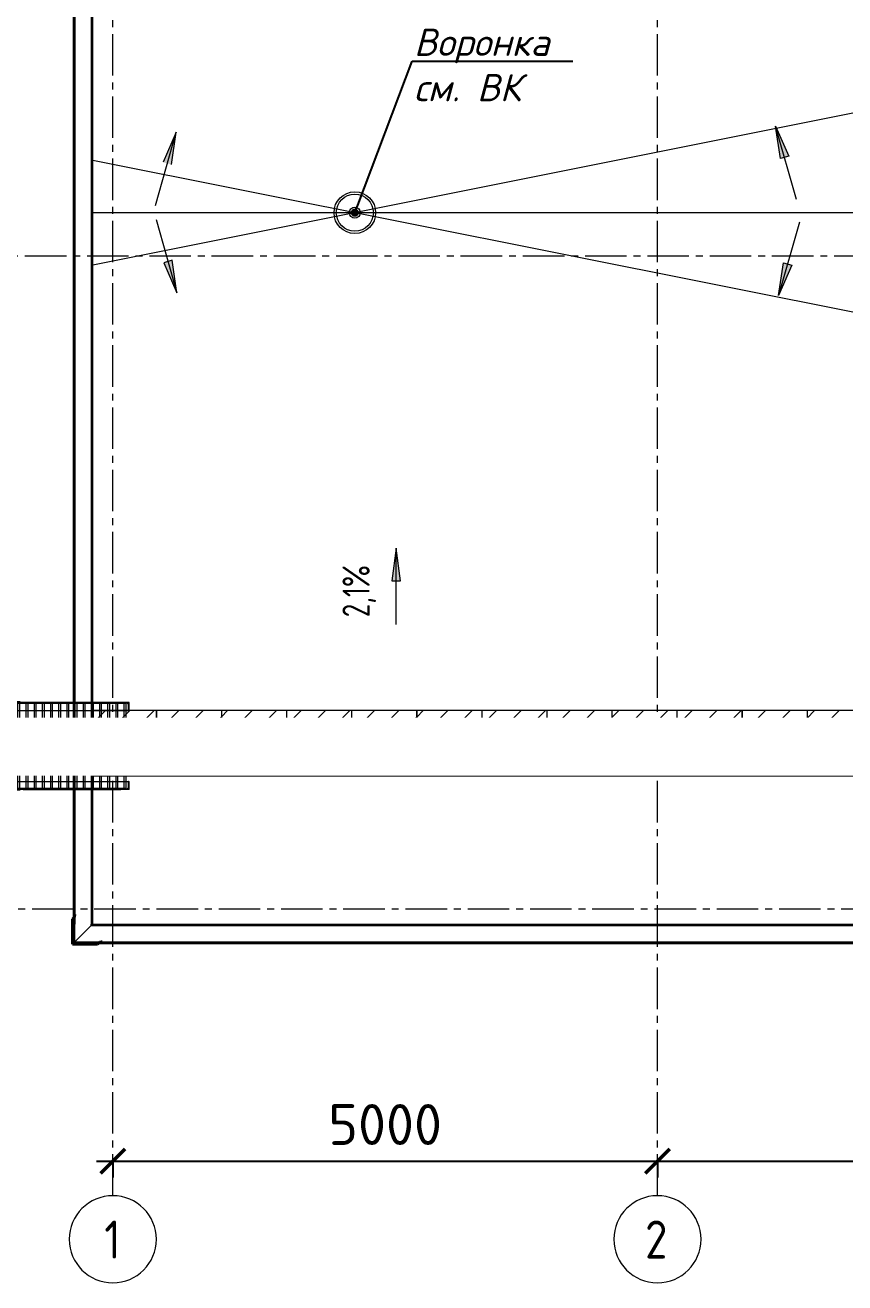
# Model space of a CAD drawing. Header units: millimetres. Extents: x -330955 to 144729, y -76510 to 25340.
# Drawn here: x 64213 to 71738, y -46497 to -34947 of the extents above; entities that cross this region are included whole.
import ezdxf
from ezdxf import colors
from ezdxf.entities.mleader import LeaderData, LeaderLine
from ezdxf.math import Vec2, Vec3

# ---------------------------------------------------------------- set-up
doc = ezdxf.new("R2010")
doc.units = ezdxf.units.MM
doc.header["$LTSCALE"] = 20
doc.linetypes.add('CENTER2', pattern=[28.575, 19.05, -3.175, 3.175, -3.175])
doc.layers.get('0').update_dxf_attribs({"lineweight": 0})
doc.layers.get('Defpoints').update_dxf_attribs({"color": 4})
for name, color, linetype, lineweight in [('_4-3_ маркировка на кладочных планах АР', 7, 'Continuous', 15), ('Выноски', 7, 'Continuous', 15), ('Кровля дорожка', 7, 'Continuous', 18), ('Лестница на кровлю', 7, 'Continuous', 18), ('Обобщенные модели', 7, 'Continuous', 18), ('Оси', 7, 'CENTER2', 9), ('Оси_марки', 7, 'Continuous', 9), ('Размеры', 7, 'Continuous', 9), ('Уклоны в точках', 7, 'Continuous', 9), ('ФЭ парапет', 7, 'Continuous', 18)]:
    doc.layers.add(name, color=color, linetype=linetype, lineweight=lineweight)
doc.layers.add('A-ROOF', color=5, linetype='Continuous')
for name, color, linetype, lineweight, true_color in [('Внутренние кромки', 7, 'Continuous', 9, 0x004000), ('Крыши', 7, 'Continuous', 9, 0x004000), ('Сантехнические приборы', 7, 'Continuous', 18, 0x0080c0)]:
    doc.layers.add(name, color=color, linetype=linetype, lineweight=lineweight, true_color=true_color)
doc.styles.add('GOST Common', font='gost-common.ttf', dxfattribs={"width": 0.9, "height": 350})
doc.styles.add('GOST Common_2', font='gost-common.ttf', dxfattribs={"width": 0.9, "height": 250})
doc.styles.add('PDF ISOCPEUR', font='isocpeur.ttf')
doc.styles.add('PDF ISOCPEUR Italic', font='isocpeui.ttf')
doc.dimstyles.new('СПДС размеры', dxfattribs={"dimscale": 100, "dimtxt": 2.5, "dimasz": 1.5, "dimexe": 1, "dimexo": 0.625, "dimgap": 1, "dimtad": 1, "dimdec": 0, "dimtxsty": 'PDF ISOCPEUR', "dimblk": 'ARCHTICK', "dimcen": 2.5, "dimdle": 1, "dimadec": 0, "dimazin": 2, "dimtfac": 0.75, "dimtdec": 0, "dimtmove": 1, "dimatfit": 3, "dimfxl": 1, "dimtfill": 1, "dimtolj": 1, "dimarcsym": 1})

# ---------------------------------------------------------------- blocks, each defined once
blk = doc.blocks.new('Ось сетки - Круг_Ø8 мм-6577-_О__L1_0_000_')
at = {"layer": 'Оси_марки', "lineweight": 20}
for start, end in [(360, 180), (180, 360)]:
    blk.add_arc((0, 0), 4, start, end, dxfattribs=at)
blk = doc.blocks.new('_ARCHTICK')
at = {"color": 0, "linetype": 'ByBlock', "const_width": 0.15}
blk.add_lwpolyline([(-0.5, -0.5), (0.5, 0.5)], dxfattribs=at)
blk = doc.blocks.new('*D291')
at = {"layer": 'Defpoints', "color": 0, "ltscale": 75, "transparency": 16777216}
for p in [(65018, -45280), (70018, -45280), (70018, -45380)]:
    blk.add_point(p, dxfattribs=at)
at = {"layer": 'Размеры', "color": 0, "lineweight": -2, "ltscale": 75, "transparency": 16777216}
for p, q in [((64868, -45380), (70168, -45380)), ((65018, -45374), (65018, -45530)), ((70018, -45374), (70018, -45530))]:
    blk.add_line(p, q, dxfattribs=at)
at = {"layer": 'Размеры', "color": 0, "lineweight": -2, "ltscale": 75, "transparency": 16777216, "xscale": 225, "yscale": 225, "zscale": 225, "rotation": 180}
blk.add_blockref('_ARCHTICK', (65018, -45380), dxfattribs=at)
at = {"layer": 'Размеры', "color": 0, "lineweight": -2, "ltscale": 75, "transparency": 16777216, "xscale": 225, "yscale": 225, "zscale": 225}
blk.add_blockref('_ARCHTICK', (70018, -45380), dxfattribs=at)
at = {"layer": 'Размеры', "color": 0, "ltscale": 75, "transparency": 16777216, "insert": (67518, -45043), "char_height": 375, "width": 372.46, "attachment_point": 5, "style": 'PDF ISOCPEUR', "bg_fill": 3, "box_fill_scale": 1.1, "bg_fill_color": 256, "bg_fill_true_color": 13158600, "bg_fill_transparency": 0}
blk.add_mtext('\\A1;5000', dxfattribs=at)
blk = doc.blocks.new('*D292')
at = {"layer": 'Defpoints', "color": 0, "ltscale": 75, "transparency": 16777216}
for p in [(70018, -45280), (75018, -45280), (75018, -45380)]:
    blk.add_point(p, dxfattribs=at)
at = {"layer": 'Размеры', "color": 0, "lineweight": -2, "ltscale": 75, "transparency": 16777216}
for p, q in [((69868, -45380), (75168, -45380)), ((70018, -45374), (70018, -45530)), ((75018, -45374), (75018, -45530))]:
    blk.add_line(p, q, dxfattribs=at)
at = {"layer": 'Размеры', "color": 0, "lineweight": -2, "ltscale": 75, "transparency": 16777216, "xscale": 225, "yscale": 225, "zscale": 225, "rotation": 180}
blk.add_blockref('_ARCHTICK', (70018, -45380), dxfattribs=at)
at = {"layer": 'Размеры', "color": 0, "lineweight": -2, "ltscale": 75, "transparency": 16777216, "xscale": 225, "yscale": 225, "zscale": 225}
blk.add_blockref('_ARCHTICK', (75018, -45380), dxfattribs=at)
at = {"layer": 'Размеры', "color": 0, "ltscale": 75, "transparency": 16777216, "insert": (72518, -45043), "char_height": 375, "width": 372.46, "attachment_point": 5, "style": 'PDF ISOCPEUR', "bg_fill": 3, "box_fill_scale": 1.1, "bg_fill_color": 256, "bg_fill_true_color": 13158600, "bg_fill_transparency": 0}
blk.add_mtext('\\A1;5000', dxfattribs=at)
blk = doc.blocks.new('109_Водосточная воронка - Радиус 70-1083720-_О__L2_3_900_')
at = {"layer": 'Сантехнические приборы', "color": 7}
for radius in [191, 170, 50.8]:
    blk.add_circle((0, 0), radius, dxfattribs=at)
blk = doc.blocks.new('190_ФЭ_Стена_Стык угловой внешний фигурный - ФЭ-У1_230х230-1307890-_О__L1_0_000_')
at = {"layer": 'Обобщенные модели', "lineweight": 9}
h = blk.add_hatch(dxfattribs=at)
h.set_pattern_fill('FP_6', color=256, style=0, pattern_type=2)
h.set_pattern_definition([(45, (0, 0), (-106.066, 106.066), [])])
h.paths.add_polyline_path([(-231, -295), (-65, -295), (-48, -278), (-48, -277), (-65, -294), (-294, -294), (-294, -65), (-277, -48), (-278, -48), (-295, -65), (-295, -295)], flags=0)
h.paths.add_polyline_path([(-23, -276), (-22, -275), (-32, -276)], flags=0)
h.paths.add_polyline_path([(-276, -32), (-275, -32), (-276, -23)], flags=0)
at = {"layer": 'Обобщенные модели', "lineweight": 40}
for p, q in [((-278, -48), (-295, -65)), ((-295, -65), (-295, -295)), ((-294, -65), (-277, -48)), ((-294, -294), (-294, -65)), ((-275, -22), (-278, -22)), ((-278, -22), (-278, -48)), ((-277, -48), (-277, -23)), ((-277, -23), (-276, -23)), ((-276, -23), (-276, -32)), ((-276, -32), (-275, -32)), ((-275, -32), (-275, -22)), ((-295, -295), (-65, -295)), ((-65, -294), (-294, -294)), ((-48, -277), (-65, -294)), ((-65, -295), (-48, -278)), ((-23, -277), (-48, -277)), ((-48, -278), (-22, -278)), ((-22, -275), (-32, -275)), ((-32, -275), (-32, -276)), ((-32, -276), (-23, -276)), ((-23, -276), (-23, -277)), ((-22, -278), (-22, -275))]:
    blk.add_line(p, q, dxfattribs=at)
blk = doc.blocks.new('*U279')
at = {"layer": 'ФЭ парапет'}
for p, q in [((0, -180), (0, 0)), ((14805, 0), (0, 0)), ((14805, 0), (14985, -180)), ((14805, -3), (0, -3)), ((14805, -15), (0, -15)), ((14808, -3), (14805, -3)), ((14820, -15), (14805, -15)), ((14805, -165), (0, -165)), ((14805, -177), (0, -177)), ((14805, -180), (0, -180)), ((14970, -165), (14805, -165)), ((14982, -177), (14805, -177)), ((14985, -180), (14805, -180))]:
    blk.add_line(p, q, dxfattribs=at)
blk = doc.blocks.new('*U278')
blk.add_line((-3, -3), (0, -3))
at = {"layer": 'ФЭ парапет'}
for p, q in [((0, 0), (-180, -180)), ((12270, 0), (0, 0)), ((-15, -15), (0, -15)), ((12270, -3), (0, -3)), ((12270, -15), (0, -15)), ((-180, -180), (0, -180)), ((-177, -177), (0, -177)), ((-165, -165), (0, -165)), ((12270, -165), (0, -165)), ((12270, -177), (0, -177)), ((12270, -180), (0, -180))]:
    blk.add_line(p, q, dxfattribs=at)
blk = doc.blocks.new('_Dot')
at = {"color": 0, "linetype": 'ByBlock', "lineweight": -2}
blk.add_line((-0.5, 0), (-1, 0), dxfattribs=at)
at = {"color": 0, "linetype": 'ByBlock', "const_width": 0.5}
blk.add_lwpolyline([(-0.25, 0, 1), (0.25, 0, 1)], format="xyb", close=True, dxfattribs=at)
blk = doc.blocks.new('*U283')
at = {"layer": 'Кровля дорожка'}
h = blk.add_hatch(dxfattribs=at)
h.set_pattern_fill('ANSI31', color=256, scale=50)
h.paths.add_polyline_path([(0, -600), (600, -600), (600, 0), (0, 0)])
blk.add_lwpolyline([(0, -600), (600, -600), (600, 0), (0, 0)], close=True, dxfattribs=at)
blk = doc.blocks.new('*U286')
at = {"layer": 'Лестница на кровлю', "color": 7}
for points in [[(-27, 400), (48, 400), (48, 397)], [(-27, 400), (-27, 325)], [(-21, 400), (108, 400)], [(-21, 328), (-21, 385)], [(-9, 393), (-20, 382)], [(-20, 382), (-20, 325)], [(45, 394), (-12, 394)], [(8, 393), (-9, 393)], [(0, 390), (0, 390), (1, 390), (2, 390), (3, 390), (5, 390), (6, 390), (8, 390)], [(0, 390), (0, -390)], [(8, 394), (8, 390)], [(49, 393), (8, 393)], [(8, 390), (8, 390)], [(8, 390), (988, 390)], [(20, -390), (20, 390)], [(951, 394), (45, 394)], [(947, 400), (49, 400)], [(49, 400), (49, 394)], [(49, 394), (49, 393)], [(75, 390), (75, -390)], [(95, -390), (95, 390)], [(123, 400), (123, 400)], [(138, 400), (258, 400)], [(150, 390), (150, -390)], [(170, -390), (170, 390)], [(225, 390), (225, -390)], [(245, -390), (245, 390)], [(273, 400), (273, 400)], [(288, 400), (408, 400)], [(300, 390), (300, -390)], [(320, -390), (320, 390)], [(375, 390), (375, -390)], [(395, -390), (395, 390)], [(423, 400), (423, 400)], [(438, 400), (558, 400)], [(450, 390), (450, -390)], [(470, -390), (470, 390)], [(525, 390), (525, -390)], [(545, -390), (545, 390)], [(573, 400), (573, 400)], [(588, 400), (708, 400)], [(600, 390), (600, -390)], [(620, -390), (620, 390)], [(675, 390), (675, -390)], [(695, -390), (695, 390)], [(723, 400), (723, 400)], [(738, 400), (858, 400)], [(750, 390), (750, -390)], [(770, -390), (770, 390)], [(825, 390), (825, -390)], [(845, -390), (845, 390)], [(873, 400), (873, 400)], [(888, 400), (1017, 400)], [(900, 390), (900, -390)], [(920, -390), (920, 390)], [(947, 394), (947, 400)], [(947, 393), (947, 394)], [(988, 393), (947, 393)], [(948, 400), (1023, 400), (1023, 325)], [(948, 400), (948, 397)], [(1008, 394), (951, 394)], [(1403, 404), (973, 404)], [(973, 404), (973, 400)], [(1033, 400), (973, 400)], [(975, 390), (975, -390)], [(988, 390), (988, 394)], [(1004, 393), (988, 393)], [(988, 390), (989, 390), (991, 390), (992, 390), (993, 390), (994, 390), (995, 390), (995, 390), (995, -390)], [(1016, 382), (1004, 393)], [(1016, 325), (1016, 382)], [(1017, 385), (1017, 328)], [(1423, 400), (1023, 400)], [(1048, 400), (1048, 400)], [(1183, 400), (1063, 400)], [(1198, 400), (1198, 400)], [(1333, 400), (1213, 400)], [(1348, 400), (1348, 400)], [(1423, 408), (1423, 352)], [(1493, 398), (1423, 404)], [(1423, 400), (1492, 394)], [(1492, 394), (1493, 398)], [(1492, 394), (1559, 376)], [(1561, 380), (1493, 398)], [(1559, 376), (1561, 380)], [(1559, 376), (1623, 346)], [(1625, 350), (1561, 380)], [(1623, 346), (1625, 350)], [(1682, 310), (1625, 350)], [(-24, 325), (-27, 325)], [(0, 325), (-20, 325)], [(1016, 325), (-20, 325)], [(20, 325), (0, 325)], [(1023, 325), (1020, 325)], [(1423, 321), (1423, 257)], [(1611, 189), (1656, 234)], [(1623, 346), (1680, 306)], [(1678, 256), (1708, 286)], [(1680, 306), (1682, 310)], [(1680, 306), (1729, 257)], [(1732, 260), (1682, 310)], [(1729, 257), (1732, 260)], [(1729, 257), (1769, 200)], [(1772, 202), (1732, 260)], [(1423, 225), (1423, 162)], [(1423, 130), (1423, 66)], [(1543, 122), (1588, 167)], [(1769, 200), (1772, 202)], [(1769, 200), (1798, 137)], [(1802, 138), (1772, 202)], [(1798, 137), (1802, 138)], [(1798, 137), (1816, 69)], [(1821, 70), (1802, 138)], [(1423, 35), (1423, -29)], [(1423, 3), (1453, 33)], [(1423, 3), (1466, 3)], [(1423, 3), (1454, -28)], [(1475, 55), (1520, 100)], [(1498, 3), (1561, 2)], [(1593, 2), (1656, 1)], [(1688, 1), (1752, 1)], [(1783, 0), (1827, 0)], [(1816, 69), (1821, 70)], [(1816, 69), (1823, 0)], [(1823, 0), (1816, -69)], [(1827, 0), (1821, 70)], [(1821, -70), (1827, 0)], [(1423, -60), (1423, -124)], [(1476, -51), (1521, -96)], [(1816, -69), (1798, -137)], [(1802, -138), (1821, -70)], [(1816, -69), (1821, -70)], [(1423, -156), (1423, -219)], [(1543, -119), (1588, -164)], [(1610, -186), (1655, -231)], [(1769, -200), (1729, -257)], [(1732, -260), (1772, -202)], [(1798, -137), (1769, -200)], [(1769, -200), (1772, -202)], [(1772, -202), (1802, -138)], [(1798, -137), (1802, -138)], [(-27, -325), (-24, -325)], [(-27, -325), (-27, -400)], [(-21, -385), (-21, -328)], [(-20, -325), (-20, -382)], [(1016, -325), (-20, -325)], [(1004, -393), (1016, -382), (1016, -325)], [(1017, -328), (1017, -385)], [(1020, -325), (1023, -325), (1023, -400)], [(1423, -251), (1423, -314)], [(1423, -346), (1423, -402)], [(1623, -346), (1559, -376)], [(1680, -306), (1623, -346)], [(1623, -346), (1625, -350)], [(1625, -350), (1682, -309)], [(1677, -254), (1708, -285)], [(1729, -257), (1680, -306)], [(1680, -306), (1682, -309)], [(1682, -309), (1732, -260)], [(1729, -257), (1732, -260)], [(-27, -400), (48, -400)], [(-21, -400), (108, -400)], [(-20, -382), (-9, -393)], [(-12, -394), (45, -394)], [(-9, -393), (8, -393)], [(0, -390), (0, -390), (1, -390), (2, -390), (3, -390), (5, -390), (6, -390), (8, -390)], [(8, -390), (8, -390)], [(8, -394), (8, -390), (988, -390), (988, -394)], [(8, -393), (49, -393)], [(45, -394), (951, -394)], [(48, -400), (48, -397)], [(49, -393), (49, -394)], [(49, -394), (49, -400)], [(49, -400), (947, -400)], [(888, -400), (1017, -400)], [(947, -393), (988, -393)], [(947, -394), (947, -393)], [(947, -400), (947, -394)], [(948, -397), (948, -400)], [(948, -400), (1023, -400)], [(951, -394), (1008, -394)], [(973, -400), (973, -404)], [(973, -400), (1108, -400)], [(973, -404), (1403, -404)], [(988, -390), (989, -390), (991, -390), (992, -390), (993, -390), (994, -390), (995, -390), (995, -390)], [(988, -393), (1004, -393)], [(1023, -400), (1423, -400)], [(1123, -400), (1123, -400)], [(1492, -394), (1423, -400)], [(1423, -404), (1493, -398)], [(1423, -404), (1423, -400)], [(1559, -376), (1492, -394)], [(1493, -398), (1492, -394)], [(1493, -398), (1561, -380)], [(1559, -376), (1561, -380)], [(1561, -380), (1625, -350)]]:
    blk.add_lwpolyline(points, dxfattribs=at)
for points in [[(1403, 404), (1403, 408), (1443, 408), (1443, 404)], [(1694, 300), (1723, 271), (1725, 274), (1697, 303)], [(1827, -20), (1831, -20), (1831, 20), (1827, 20)], [(1694, -300), (1697, -302), (1725, -274), (1723, -271)], [(1403, -408), (1443, -408), (1443, -404), (1403, -404)]]:
    blk.add_lwpolyline(points, close=True, dxfattribs=at)
for centre, radius, start, end in [((-12, 385), 8.92, 90.0015, 179.9985), ((45, 397), 3.05, 270.0042, 359.9958), ((951, 397), 3.05, 180.0042, 269.9958), ((1008, 385), 8.92, 0, 90), ((1412, -8), 411, 252.4392, 96.8572), ((-24, 328), 3.05, 270.0042, 359.9958), ((1020, 328), 3.05, 180.0042, 269.9958), ((-24, -328), 3.05, 0.0042, 89.9958), ((-12, -385), 8.92, 180, 270), ((45, -397), 3.05, 0.0042, 89.9958), ((951, -397), 3.05, 90.0042, 179.9958), ((1008, -385), 8.92, 270, 360)]:
    blk.add_arc(centre, radius, start, end, dxfattribs=at)
blk = doc.blocks.new('_Open')
at = {"color": 0, "linetype": 'ByBlock', "lineweight": -2}
for p, q in [((-1, 0.17), (0, 0)), ((-1, -0.17), (0, 0)), ((0, 0), (-1, 0))]:
    blk.add_line(p, q, dxfattribs=at)
blk = doc.blocks.new('_None')

msp = doc.modelspace()

# ---------------------------------------------------------------- hatches: boundary and pattern name
at = {"layer": 'Размеры', "lineweight": 20}
for points in [[(65601.1563, -35928.5921), (65481.1896, -36206.3832), (65557.175, -36227.9673)], [(65606.5191, -37405.9186), (65562.5377, -37106.5433), (65486.5523, -37128.1275)], [(67619.9366, -39749.6154), (67580.4408, -40049.6154), (67659.4323, -40049.6154)]]:
    msp.add_hatch(color=7, dxfattribs=at).paths.add_polyline_path(points, flags=0)
at = {"layer": 'Уклоны в точках', "lineweight": 20}
for points in [[(71102.9181, -35873.2971), (71222.8686, -36151.0952), (71146.8819, -36172.6749)], [(65601.1564, -35928.5921), (65481.1896, -36206.3832), (65557.175, -36227.9673)], [(65606.5191, -37405.9186), (65562.5377, -37106.5433), (65486.5523, -37128.1275)], [(71130.5265, -37429.7488), (71174.4903, -37130.371), (71250.4769, -37151.9507)]]:
    msp.add_hatch(color=7, dxfattribs=at).paths.add_polyline_path(points, flags=0)

# ---------------------------------------------------------------- linework, layer by layer
at = {"layer": 'Внутренние кромки', "color": 7}
msp.add_line((64817.9277, -36666.7519), (77244.9277, -36666.7519), dxfattribs=at)
msp.add_line((64817.9277, -36666.7519), (77244.9277, -36666.7519), dxfattribs=at)
at = {"layer": 'Крыши', "color": 7}
for p, q in [((64817.9277, -37151.1519), (72239.9277, -35666.7519)), ((64817.9277, -37151.1519), (72239.9277, -35666.7519)), ((64817.9277, -36182.3519), (72239.9277, -37666.7519)), ((64817.9277, -36182.3519), (72239.9277, -37666.7519))]:
    msp.add_line(p, q, dxfattribs=at)
at = {"layer": 'Крыши', "color": 7, "flags": 128}
for points in [[(67235.0248, -36665.7714), (67234.952, -36666.2593), (67234.9277, -36666.7519)], [(67235.0248, -36665.7714), (67234.952, -36666.2593), (67234.9277, -36666.7519)], [(67234.9277, -36666.7519), (67234.952, -36667.2446), (67235.0248, -36667.7325)], [(67234.9277, -36666.7519), (67234.952, -36667.2446), (67235.0248, -36667.7325)], [(67244.9277, -36666.7519), (67244.9034, -36666.2593), (67244.8306, -36665.7714)], [(67244.9277, -36666.7519), (67244.9034, -36666.2593), (67244.8306, -36665.7714)], [(67244.8306, -36667.7325), (67244.9034, -36667.2446), (67244.9277, -36666.7519)], [(67244.8306, -36667.7325), (67244.9034, -36667.2446), (67244.9277, -36666.7519)]]:
    msp.add_lwpolyline(points, dxfattribs=at)
at = {"layer": 'Оси'}
for p, q in [((65017.9277, -45697.1343), (65017.9277, -29743.7133)), ((70017.9277, -45697.1343), (70017.9277, -29743.7133)), ((61353.4323, -37066.7519), (112039.911, -37066.7519)), ((86945.717, -43066.7519), (61353.4323, -43066.7519))]:
    msp.add_line(p, q, dxfattribs=at)
at = {"layer": 'Размеры', "color": 7, "lineweight": 20}
for p, q in [((65409.8835, -36601.9528), (65601.1563, -35928.5921)), ((65601.1563, -35928.5921), (65481.1896, -36206.3832)), ((65557.175, -36227.9673), (65601.1563, -35928.5921)), ((65415.2463, -36732.5579), (65606.5191, -37405.9186)), ((65562.5377, -37106.5433), (65486.5523, -37128.1275)), ((65486.5523, -37128.1275), (65606.5191, -37405.9186)), ((65606.5191, -37405.9186), (65562.5377, -37106.5433)), ((67619.9366, -39749.6154), (67580.4408, -40049.6154)), ((67659.4323, -40049.6154), (67619.9366, -39749.6154)), ((67619.9366, -40449.6154), (67619.9366, -39749.6154)), ((67580.4408, -40049.6154), (67659.4323, -40049.6154))]:
    msp.add_line(p, q, dxfattribs=at)
at = {"layer": 'Уклоны в точках', "color": 7, "lineweight": 20}
for p, q in [((71102.9181, -35873.2971), (71222.8686, -36151.0952)), ((71146.8819, -36172.6749), (71102.9181, -35873.2971)), ((65601.1564, -35928.5921), (65481.1896, -36206.3832)), ((65557.175, -36227.9673), (65601.1564, -35928.5921)), ((71222.8686, -36151.0952), (71146.8819, -36172.6749)), ((65562.5377, -37106.5433), (65486.5523, -37128.1275)), ((65486.5523, -37128.1275), (65606.5191, -37405.9186)), ((65606.5191, -37405.9186), (65562.5377, -37106.5433)), ((71130.5265, -37429.7488), (71174.4903, -37130.371)), ((71250.4769, -37151.9507), (71130.5265, -37429.7488)), ((71174.4903, -37130.371), (71250.4769, -37151.9507))]:
    msp.add_line(p, q, dxfattribs=at)
at = {"layer": 'Уклоны в точках', "color": 7}
for p, q in [((71294.1514, -36546.6691), (71102.9181, -35873.2971)), ((65415.2463, -36732.5579), (65606.5191, -37405.9186)), ((71321.7598, -36756.3768), (71130.5265, -37429.7488))]:
    msp.add_line(p, q, dxfattribs=at)

# ---------------------------------------------------------------- block references
at = {"layer": 'A-ROOF'}
for p in [(64817.9277, -41241.7519), (65417.9277, -41241.7519), (66015.3395, -41241.7519), (66612.7513, -41241.7519), (67210.1631, -41241.7519), (67807.5749, -41241.7519), (68404.9867, -41241.7519), (69002.3986, -41241.7519), (69599.8104, -41241.7519), (70197.2222, -41241.7519), (70794.634, -41241.7519), (71392.0458, -41241.7519)]:
    msp.add_blockref('*U283', p, dxfattribs=at)
at = {"layer": 'Лестница на кровлю', "rotation": 180}
msp.add_blockref('*U286', (65140.5431, -41566.5988), dxfattribs=at)
at = {"layer": 'Обобщенные модели'}
msp.add_blockref('190_ФЭ_Стена_Стык угловой внешний фигурный - ФЭ-У1_230х230-1307890-_О__L1_0_000_', (64942.999, -43091.6806), dxfattribs=at)
at = {"layer": 'Оси_марки', "lineweight": 20, "xscale": 99.99999999999993, "yscale": 99.99999999999993, "zscale": 99.99999999999993}
for p in [(65017.9277, -46097.1343), (70017.9277, -46097.1343)]:
    msp.add_blockref('Ось сетки - Круг_Ø8 мм-6577-_О__L1_0_000_', p, dxfattribs=at)
at = {"layer": 'Сантехнические приборы', "color": 7, "rotation": 179.4695112875364}
msp.add_blockref('109_Водосточная воронка - Радиус 70-1083720-_О__L2_3_900_', (67239.9076, -36668.9262), dxfattribs=at)
msp.add_blockref('109_Водосточная воронка - Радиус 70-1083720-_О__L2_3_900_', (67239.9076, -36668.9262), dxfattribs=at)
at = {"layer": 'ФЭ парапет', "xscale": -1, "rotation": 270}
msp.add_blockref('*U278', (64832.9277, -43201.7519), dxfattribs=at)
at = {"layer": 'ФЭ парапет', "xscale": -1}
msp.add_blockref('*U279', (79637.9277, -43201.7519), dxfattribs=at)

# ---------------------------------------------------------------- texts
at = {"layer": 'Оси_марки', "char_height": 350, "attachment_point": 1, "style": 'GOST Common'}
for s, insert, width in [('\\fGOST Common|b0|i0|c204|p34|;\\W.9;1', (64939.697, -45924.601), 187.594875), ('\\fGOST Common|b0|i0|c204|p34|;\\W.9;2', (69904.147, -45924.601), 274.177125)]:
    msp.add_mtext(s, dxfattribs=dict(at, insert=insert, width=width))
at = {"layer": 'Размеры', "color": 7, "lineweight": 20, "insert": (67126.4415, -40384.3856), "char_height": 250, "width": 1004.481818, "attachment_point": 1, "rotation": 90, "line_spacing_factor": 1.022761, "style": 'GOST Common_2'}
msp.add_mtext('2,1%', dxfattribs=at)

# ---------------------------------------------------------------- leaders
at = {"layer": '_4-3_ маркировка на кладочных планах АР'}
ml = msp.add_multileader_mtext('Standard', dxfattribs=at)
ml.set_content('Воронка\\Pсм. ВК', color=256, style='PDF ISOCPEUR Italic')
ml.set_leader_properties()
ml.set_arrow_properties(name='DOT')
ml.build(insert=Vec2(0, 0))
ml.multileader.update_dxf_attribs({"text_left_attachment_type": 6, "text_right_attachment_type": 6, "dogleg_length": 0.36, "arrow_head_size": 75})
ctx = ml.context
ctx.base_point, ctx.char_height, ctx.arrow_head_size, ctx.landing_gap_size, ctx.plane_origin = Vec3(67767.5877, -35279.0034), 250, 75, 15, Vec3(67239.9076, -36668.9262)
ctx.left_attachment, ctx.right_attachment = 6, 6
notes = []
notes.append((ctx, [(0, (1, 1, 0), (67767.2277, -35279.0034), (1, 0), 0.36, [(0, [(67239.9076, -36668.9262)], 0, [])])]))
ctx.mtext.insert, ctx.mtext.flow_direction = Vec3(67782.5877, -34979.0034), 5
at = {"layer": 'Выноски'}
ml = msp.add_multileader_mtext('Standard', dxfattribs=at)
ml.set_content('\\A1;низ +7,929 {\\H0.7x;\\S*^ ;}', color=256, style='PDF ISOCPEUR Italic')
ml.set_leader_properties()
ml.set_arrow_properties(name='OPEN')
ml.build(insert=Vec2(0, 0))
ml.multileader.update_dxf_attribs({"text_left_attachment_type": 6, "text_right_attachment_type": 6, "dogleg_length": 0.36, "arrow_head_size": 75, "scale": 100})
ctx = ml.context
ctx.base_point, ctx.scale, ctx.char_height, ctx.arrow_head_size, ctx.landing_gap_size, ctx.plane_origin = Vec3(80390.972, -44340.4721, 28903), 100, 200, 75, 15, Vec3(82566.4936, -43503.5861, 28903)
ctx.left_attachment, ctx.right_attachment, ctx.text_align_type = 6, 6, 2
notes.append((ctx, [(0, (1, 1, 0), (81969.7411, -44340.4721, 28903), (-1, 0), 15.36, [(0, [(82566.4936, -43503.5861, 28903)], 0, [])])]))
ctx.mtext.insert, ctx.mtext.width, ctx.mtext.alignment, ctx.mtext.flow_direction = Vec3(81939.3811, -44100.4721, 28903), 2777.99158, 3, 5
for ctx, leaders in notes:
    for number, flags, end, landing, length, lines in leaders:
        leader = LeaderData()
        leader.index, (leader.has_last_leader_line, leader.has_dogleg_vector, leader.attachment_direction) = number, flags
        leader.last_leader_point, leader.dogleg_vector, leader.dogleg_length = Vec3(end), Vec3(landing), length
        for number, points, colour, breaks in lines:
            line = LeaderLine()
            line.index, line.vertices, line.color, line.breaks = number, Vec3.list(points), colors.encode_raw_color(colour), breaks
            leader.lines.append(line)
        ctx.leaders.append(leader)

# ---------------------------------------------------------------- next in the draw order: dimensions: what is measured, and where the dimension line sits
at = {"layer": 'Размеры', "ltscale": 75}
dim = msp.add_linear_dim(base=(70017.9277, -45380.2701), p1=(65017.9277, -45280.2852), p2=(70017.9277, -45280.2852), dimstyle='СПДС размеры', override={"dimscale": 150}, dxfattribs=at)
dim.commit()
dim.dimension.update_dxf_attribs({"geometry": '*D291', "text_midpoint": (67517.9277, -45042.7701)})

# ---------------------------------------------------------------- next in the draw order: leaders
at = {"layer": 'Выноски'}
ml = msp.add_multileader_mtext('Standard', dxfattribs=at)
ml.set_content('\\A1;Место крепления\\Pантенны', color=256, style='PDF ISOCPEUR Italic')
ml.set_leader_properties()
ml.set_arrow_properties(name='NONE')
ml.build(insert=Vec2(0, 0))
ml.multileader.update_dxf_attribs({"text_left_attachment_type": 6, "text_right_attachment_type": 6, "dogleg_length": 0.36, "arrow_head_size": 75, "scale": 100})
ctx = ml.context
ctx.base_point, ctx.scale, ctx.char_height, ctx.arrow_head_size, ctx.landing_gap_size, ctx.plane_origin = Vec3(83522.5699, -41545.3933), 100, 200, 75, 15, Vec3(86371.0461, -40708.5073)
ctx.left_attachment, ctx.right_attachment, ctx.text_align_type = 6, 6, 2
notes = []
notes.append((ctx, [(0, (1, 1, 0), (85774.2936, -41545.3933), (-1, 0), 15.36, [(0, [(86371.0461, -40708.5073)], 0, [])])]))
ctx.mtext.insert, ctx.mtext.width, ctx.mtext.alignment, ctx.mtext.flow_direction = Vec3(85743.9336, -41305.3933), 4166.987369, 3, 5
ctx.mtext.has_bg_fill, ctx.mtext.bg_color, ctx.mtext.bg_scale_factor, ctx.mtext.bg_transparency, ctx.mtext.use_window_bg_color = 1, -1073741824, 1, 0, 1
for ctx, leaders in notes:
    for number, flags, end, landing, length, lines in leaders:
        leader = LeaderData()
        leader.index, (leader.has_last_leader_line, leader.has_dogleg_vector, leader.attachment_direction) = number, flags
        leader.last_leader_point, leader.dogleg_vector, leader.dogleg_length = Vec3(end), Vec3(landing), length
        for number, points, colour, breaks in lines:
            line = LeaderLine()
            line.index, line.vertices, line.color, line.breaks = number, Vec3.list(points), colors.encode_raw_color(colour), breaks
            leader.lines.append(line)
        ctx.leaders.append(leader)

# ---------------------------------------------------------------- next in the draw order: dimensions: what is measured, and where the dimension line sits
at = {"layer": 'Размеры', "ltscale": 75}
dim = msp.add_linear_dim(base=(75017.9277, -45380.2701), p1=(70017.9277, -45280.2852), p2=(75017.9277, -45280.2852), dimstyle='СПДС размеры', override={"dimscale": 150}, dxfattribs=at)
dim.commit()
dim.dimension.update_dxf_attribs({"geometry": '*D292', "text_midpoint": (72517.9277, -45042.7701)})

doc.saveas('drawing.dxf')
